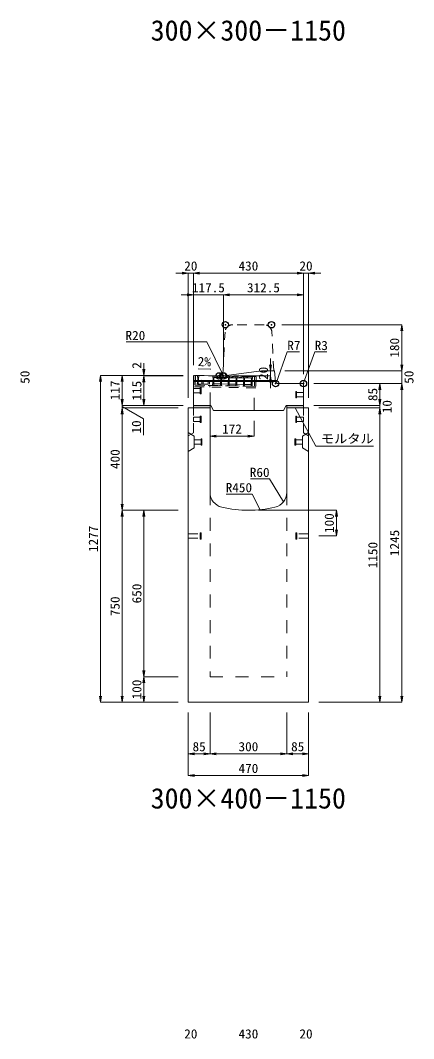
# Model space of a CAD drawing. Units: millimetres at full size. Extents: x -1809 to 57027, y -20349 to 17321.
# Drawn here: x 9009 to 10545, y -10110 to -6132 of the extents above; entities that cross this region are included whole.
import ezdxf
from ezdxf.enums import TextEntityAlignment as Align

# ---------------------------------------------------------------- set-up
doc = ezdxf.new("R2010")
doc.units = ezdxf.units.MM
doc.header["$LTSCALE"] = 50
doc.header["$PDMODE"] = 32
doc.header["$PDSIZE"] = 25
doc.linetypes.add('USER1', pattern=[2, 1, -1])
doc.linetypes.add('USER2', pattern=[1.35, 0.75, -0.6])
for name, color, linetype, lineweight in [('インサート', 3, 'USER2', 9), ('グレーチング', 7, 'USER2', 9), ('モルタル', 7, 'Continuous', 9), ('受枠', 3, 'USER2', 9), ('寸法線', 7, 'Continuous', 13), ('引出線', 4, 'Continuous', 13), ('本体', 2, 'Continuous', 13), ('目地', 132, 'Continuous', 9)]:
    doc.layers.add(name, color=color, linetype=linetype, lineweight=lineweight)
doc.layers.add('作業エリア', color=11, linetype='Continuous')
doc.layers.add('文字', color=7, linetype='Continuous')
doc.styles.add('ＭＳ 明朝', font='')
doc.styles.get('ＭＳ 明朝').set_extended_font_data('MS Mincho')

# ---------------------------------------------------------------- blocks, each defined once
blk = doc.blocks.new('open_arrow')
at = {"color": 0, "linetype": 'Continuous', "lineweight": -2}
blk.add_lwpolyline([(7.5, 1.25), (0, 0), (7.5, -1.25)], dxfattribs=at)

msp = doc.modelspace()

# ---------------------------------------------------------------- hatches: boundary and pattern name
at = {"layer": 'モルタル'}
for points in [[(9750, -7646.05), (9750, -7636.05), (9685, -7636.05), (9685, -7646.05)], [(10115, -7646.05), (10115, -7636.05), (10050, -7636.05), (10050, -7646.05)]]:
    msp.add_hatch(color=256, dxfattribs=at).paths.add_polyline_path(points)

# ---------------------------------------------------------------- linework, layer by layer
at = {"layer": 'インサート'}
for p, q in [((9685, -7570.55), (9712, -7570.55)), ((9685, -7570.55), (9685, -7587.55)), ((9685, -7587.55), (9712, -7587.55)), ((9715, -7566.55), (9712, -7566.55)), ((9712, -7566.55), (9712, -7591.55)), ((9712, -7591.55), (9715, -7591.55)), ((9715, -7591.55), (9715, -7566.55)), ((10085, -7581.55), (10088, -7581.55)), ((10085, -7606.55), (10085, -7581.55)), ((10088, -7581.55), (10088, -7606.55)), ((10115, -7585.55), (10088, -7585.55)), ((10115, -7585.55), (10115, -7602.55)), ((10088, -7606.55), (10085, -7606.55)), ((10115, -7602.55), (10088, -7602.55)), ((9685, -7682.55), (9712, -7682.55)), ((9685, -7682.55), (9685, -7699.55)), ((9685, -7699.55), (9712, -7699.55)), ((9715, -7678.55), (9712, -7678.55)), ((9712, -7678.55), (9712, -7703.55)), ((9712, -7703.55), (9715, -7703.55)), ((9715, -7703.55), (9715, -7678.55)), ((10085, -7678.55), (10088, -7678.55)), ((10085, -7703.55), (10085, -7678.55)), ((10088, -7703.55), (10085, -7703.55)), ((10088, -7678.55), (10088, -7703.55)), ((10115, -7682.55), (10088, -7682.55)), ((10115, -7699.55), (10088, -7699.55)), ((10115, -7682.55), (10115, -7699.55)), ((9688.2, -7770.55), (9715.2, -7770.55)), ((9688.2, -7770.55), (9688.2, -7787.55)), ((9688.2, -7787.55), (9715.2, -7787.55)), ((9718.2, -7766.55), (9715.2, -7766.55)), ((9715.2, -7766.55), (9715.2, -7791.55)), ((9715.2, -7791.55), (9718.2, -7791.55)), ((9718.2, -7791.55), (9718.2, -7766.55)), ((10081.8, -7766.55), (10084.8, -7766.55)), ((10081.8, -7791.55), (10081.8, -7766.55)), ((10084.8, -7791.55), (10081.8, -7791.55)), ((10084.8, -7766.55), (10084.8, -7791.55)), ((10111.8, -7770.55), (10084.8, -7770.55)), ((10111.8, -7787.55), (10084.8, -7787.55)), ((10111.8, -7770.55), (10111.8, -7787.55)), ((9665, -8137.55), (9711, -8137.55)), ((9665, -8154.55), (9665, -8137.55)), ((9665, -8154.55), (9711, -8154.55)), ((9711, -8158.55), (9711, -8133.55)), ((9711, -8133.55), (9715, -8133.55)), ((9715, -8158.55), (9715, -8133.55)), ((10085, -8133.55), (10089, -8133.55)), ((10085, -8133.55), (10085, -8158.55)), ((10089, -8133.55), (10089, -8158.55)), ((10135, -8137.55), (10089, -8137.55)), ((10135, -8154.55), (10089, -8154.55)), ((10135, -8137.55), (10135, -8154.55)), ((9715, -8158.55), (9711, -8158.55)), ((10089, -8158.55), (10085, -8158.55))]:
    msp.add_line(p, q, dxfattribs=at)
at = {"layer": 'グレーチング'}
for p, q in [((9700.24, -7557.37), (9700.36, -7551.37)), ((9915.19, -7561.67), (9700.24, -7557.37)), ((9700.36, -7551.37), (9701.38, -7550.39)), ((9701, -7519.37), (9700.88, -7525.37)), ((9700.88, -7525.37), (9701.86, -7526.39)), ((9915.95, -7523.67), (9701, -7519.37)), ((9701.86, -7526.39), (9701.38, -7550.39)), ((9704.86, -7526.45), (9704.38, -7550.45)), ((9705.36, -7551.47), (9704.38, -7550.45)), ((9705.88, -7525.47), (9704.86, -7526.45)), ((9705.24, -7557.47), (9705.36, -7551.47)), ((9705.33, -7552.97), (9760.31, -7554.07)), ((9706, -7519.47), (9705.88, -7525.47)), ((9718.12, -7538.22), (9717.82, -7553.22)), ((9718.12, -7538.22), (9748.12, -7538.82)), ((9723.12, -7538.32), (9722.82, -7553.32)), ((9743.12, -7538.72), (9742.82, -7553.72)), ((9748.12, -7538.82), (9747.82, -7553.82)), ((9760.22, -7558.57), (9760.34, -7552.57)), ((9760.34, -7552.57), (9761.36, -7551.59)), ((9760.98, -7520.57), (9760.86, -7526.57)), ((9760.86, -7526.57), (9761.84, -7527.59)), ((9761.84, -7527.59), (9761.36, -7551.59)), ((9764.84, -7527.65), (9764.36, -7551.65)), ((9764.36, -7551.65), (9791.36, -7552.19)), ((9765.34, -7552.67), (9764.36, -7551.65)), ((9765.86, -7526.67), (9764.84, -7527.65)), ((9765.22, -7558.67), (9765.34, -7552.67)), ((9765.98, -7520.67), (9765.86, -7526.67)), ((9765.86, -7526.67), (9790.98, -7521.17)), ((9765.86, -7526.67), (9790.86, -7527.17)), ((9790.22, -7559.17), (9790.34, -7553.17)), ((9790.34, -7553.17), (9791.36, -7552.19)), ((9790.98, -7521.17), (9790.86, -7527.17)), ((9790.86, -7527.17), (9791.84, -7528.19)), ((9791.84, -7528.19), (9791.36, -7552.19)), ((9794.84, -7528.25), (9794.36, -7552.25)), ((9795.34, -7553.27), (9794.36, -7552.25)), ((9794.36, -7552.25), (9821.35, -7552.79)), ((9795.86, -7527.27), (9794.84, -7528.25)), ((9795.22, -7559.27), (9795.34, -7553.27)), ((9795.98, -7521.27), (9795.86, -7527.27)), ((9795.86, -7527.27), (9820.97, -7521.77)), ((9795.86, -7527.27), (9820.85, -7527.77)), ((9820.21, -7559.77), (9820.33, -7553.77)), ((9820.33, -7553.77), (9821.35, -7552.79)), ((9820.97, -7521.77), (9820.85, -7527.77)), ((9820.85, -7527.77), (9821.83, -7528.79)), ((9821.83, -7528.79), (9821.35, -7552.79)), ((9824.83, -7528.85), (9824.35, -7552.85)), ((9825.33, -7553.87), (9824.35, -7552.85)), ((9824.35, -7552.85), (9851.35, -7553.39)), ((9825.85, -7527.87), (9824.83, -7528.85)), ((9825.21, -7559.87), (9825.33, -7553.87)), ((9825.97, -7521.87), (9825.85, -7527.87)), ((9825.85, -7527.87), (9850.97, -7522.37)), ((9825.85, -7527.87), (9850.85, -7528.37)), ((9850.21, -7560.37), (9850.33, -7554.37)), ((9850.33, -7554.37), (9851.35, -7553.39)), ((9850.97, -7522.37), (9850.85, -7528.37)), ((9850.85, -7528.37), (9851.83, -7529.39)), ((9851.83, -7529.39), (9851.35, -7553.39)), ((9854.83, -7529.45), (9854.35, -7553.45)), ((9855.33, -7554.47), (9854.35, -7553.45)), ((9854.35, -7553.45), (9881.34, -7553.99)), ((9855.85, -7528.47), (9854.83, -7529.45)), ((9855.21, -7560.47), (9855.33, -7554.47)), ((9855.97, -7522.47), (9855.85, -7528.47)), ((9855.85, -7528.47), (9880.96, -7522.97)), ((9855.85, -7528.47), (9880.84, -7528.97)), ((9880.2, -7560.97), (9880.32, -7554.97)), ((9880.32, -7554.97), (9881.34, -7553.99)), ((9880.96, -7522.97), (9880.84, -7528.97)), ((9880.84, -7528.97), (9881.82, -7529.99)), ((9881.82, -7529.99), (9881.34, -7553.99)), ((9884.82, -7530.05), (9884.34, -7554.05)), ((9885.32, -7555.07), (9884.34, -7554.05)), ((9884.34, -7554.05), (9911.33, -7554.59)), ((9885.84, -7529.07), (9884.82, -7530.05)), ((9885.2, -7561.07), (9885.32, -7555.07)), ((9885.96, -7523.07), (9885.84, -7529.07)), ((9885.84, -7529.07), (9910.95, -7523.57)), ((9885.84, -7529.07), (9910.83, -7529.57)), ((9910.19, -7561.57), (9910.31, -7555.57)), ((9910.31, -7555.57), (9911.33, -7554.59)), ((9910.95, -7523.57), (9910.83, -7529.57)), ((9910.83, -7529.57), (9911.81, -7530.59)), ((9911.81, -7530.59), (9911.33, -7554.59)), ((9914.81, -7530.65), (9914.33, -7554.65)), ((9915.31, -7555.67), (9914.33, -7554.65)), ((9915.83, -7529.67), (9914.81, -7530.65)), ((9915.19, -7561.67), (9915.31, -7555.67)), ((9915.95, -7523.67), (9915.83, -7529.67))]:
    msp.add_line(p, q, dxfattribs=at)
at = {"layer": 'モルタル'}
for points in [[(9685, -7636.05), (9750, -7636.05), (9750, -7646.05), (9685, -7646.05)], [(10050, -7636.05), (10115, -7636.05), (10115, -7646.05), (10050, -7646.05)]]:
    msp.add_lwpolyline(points, close=True, dxfattribs=at)
at = {"layer": '作業エリア'}
for p in [(9810, -7321.05), (9990, -7321.05), (9785, -7521.05), (9800, -7521.05), (9802.5, -7521.05), (10006.25, -7551.05), (10115, -7551.05)]:
    msp.add_point(p, dxfattribs=at)
at = {"layer": '受枠'}
for p, q in [((9687, -7519.09), (9686.12, -7563.08)), ((9929.95, -7523.95), (9687, -7519.09)), ((9693, -7519.21), (9692.24, -7557.21)), ((9692.24, -7557.21), (9929.19, -7561.95)), ((9923.95, -7523.83), (9923.19, -7561.83)), ((9929.95, -7523.95), (9929.07, -7567.94)), ((9929.07, -7567.94), (9686.12, -7563.08)), ((9749.23, -7558.35), (9749.11, -7564.34))]:
    msp.add_line(p, q, dxfattribs=at)
at = {"layer": '寸法線'}
for p, q in [((9733, -7119.38), (9617, -7119.38)), ((9665, -7606.03), (9665, -7119.38)), ((9685, -7119.38), (10115, -7119.38)), ((9685, -7479.03), (9685, -7119.38)), ((9685, -7479.03), (9685, -7119.38)), ((10067, -7119.38), (10183, -7119.38)), ((10115, -7511.03), (10115, -7119.38)), ((10115, -7511.03), (10115, -7119.38)), ((10135, -7606.03), (10135, -7119.38)), ((9850.5, -7204.38), (9637, -7204.38)), ((9685, -7479.03), (9685, -7204.38)), ((10115, -7204.38), (9802.5, -7204.38)), ((9802.5, -7481.03), (9802.5, -7204.38)), ((9802.5, -7481.03), (9802.5, -7204.38)), ((10115, -7514.03), (10115, -7204.38)), ((10030.02, -7321.05), (10498.78, -7321.05)), ((10498.78, -7501.05), (10498.78, -7321.05)), ((9492.06, -7471.05), (9492.06, -7569.05)), ((9986.36, -7569.05), (9986.36, -7453.05)), ((10498.78, -7453.05), (10498.78, -7599.05)), ((9986.36, -7501.05), (9990.52, -7501.05)), ((10042.52, -7501.05), (10498.78, -7501.05)), ((10042.52, -7501.05), (10498.78, -7501.05)), ((9322.06, -8796.05), (9322.06, -7519.05)), ((9644.98, -7519.05), (9322.06, -7519.05)), ((9407.06, -7519.05), (9407.06, -7636.05)), ((9644.98, -7519.05), (9407.06, -7519.05)), ((9644.98, -7519.05), (9492.06, -7519.05)), ((9644.98, -7521.05), (9492.06, -7521.05)), ((9492.06, -7521.05), (9492.06, -7636.05)), ((9644.98, -7521.05), (9492.06, -7521.05)), ((9842.52, -7521.05), (9986.36, -7521.05)), ((10155.02, -7551.05), (10498.78, -7551.05)), ((10155.02, -7551.05), (10413.78, -7551.05)), ((10155.02, -7551.05), (10498.78, -7551.05)), ((10413.78, -7551.05), (10413.78, -7636.05)), ((10498.78, -7551.05), (10498.78, -8796.05)), ((9407.06, -7588.05), (9407.06, -7694.05)), ((10413.78, -7588.05), (10413.78, -7694.05)), ((9644.98, -7636.05), (9407.06, -7636.05)), ((9644.98, -7636.05), (9407.06, -7636.05)), ((9644.98, -7636.05), (9492.06, -7636.05)), ((10155.02, -7636.05), (10413.78, -7636.05)), ((10155.02, -7636.05), (10413.78, -7636.05)), ((9407.06, -7641.05), (9490.47, -7688.34)), ((9624.98, -7646.05), (9407.06, -7646.05)), ((9407.06, -7646.05), (9407.06, -8046.05)), ((9624.98, -7646.05), (9407.06, -7646.05)), ((10175.02, -7646.05), (10413.78, -7646.05)), ((10175.02, -7646.05), (10413.78, -7646.05)), ((10413.78, -7646.05), (10413.78, -8796.05)), ((9490.47, -7688.34), (9490.47, -7752.41)), ((9922, -7696.07), (9922, -7756.28)), ((9750, -7756.28), (9922, -7756.28)), ((9624.98, -8046.05), (9407.06, -8046.05)), ((9407.06, -8796.05), (9407.06, -8046.05)), ((9624.98, -8046.05), (9407.06, -8046.05)), ((9492.06, -8046.05), (9492.06, -8696.05)), ((9624.98, -8046.05), (9492.06, -8046.05)), ((9940.02, -8046.05), (10243.78, -8046.05)), ((10243.78, -8046.05), (10243.78, -8146.05)), ((10175.02, -8146.05), (10243.78, -8146.05)), ((9624.98, -8696.05), (9492.06, -8696.05)), ((9492.06, -8696.05), (9492.06, -8796.05)), ((9624.98, -8696.05), (9492.06, -8696.05)), ((9624.98, -8796.05), (9322.06, -8796.05)), ((9624.98, -8796.05), (9407.06, -8796.05)), ((9624.98, -8796.05), (9492.06, -8796.05)), ((10175.02, -8796.05), (10413.78, -8796.05)), ((10175.02, -8796.05), (10498.78, -8796.05)), ((9665, -8836.07), (9665, -8997.21)), ((9665, -8836.07), (9665, -9082.21)), ((9750, -8836.07), (9750, -8997.21)), ((9750, -8836.07), (9750, -8997.21)), ((10050, -8836.07), (10050, -8997.21)), ((10050, -8836.07), (10050, -8997.21)), ((10135, -8836.07), (10135, -8997.21)), ((10135, -8836.07), (10135, -9082.21)), ((9665, -8997.21), (9750, -8997.21)), ((9750, -8997.21), (10050, -8997.21)), ((10050, -8997.21), (10135, -8997.21)), ((9665, -9082.21), (10135, -9082.21))]:
    msp.add_line(p, q, dxfattribs=at)
at = {"layer": '引出線'}
for points in [[(9802.5, -7521.01), (9737.16, -7388.31), (9557.16, -7388.31), (9422.49, -7388.31)], [(10007.98, -7549.19), (10051.78, -7427.12), (10099.71, -7427.12)], [(10114.12, -7551.93), (10158.9, -7427.12), (10206.63, -7427.12)], [(9752.93, -7494.47), (9704.19, -7493.5), (9752.93, -7494.47)], [(10082.5, -7646.05), (10163.13, -7795.08), (10389.05, -7795.08)], [(10037.07, -8012.74), (9982.66, -7922.84), (9907.98, -7922.84)], [(9946.44, -8043.65), (9914.22, -7982.51), (9813.21, -7982.51)]]:
    msp.add_lwpolyline(points, dxfattribs=at)
at = {"layer": '本体', "linetype": 'USER2'}
for p, q in [((9800.33, -7514.4), (9808.57, -7349.56)), ((9961.46, -7321.05), (9838.54, -7321.05)), ((9999, -7501.05), (9991.43, -7349.56))]:
    msp.add_line(p, q, dxfattribs=at)
at = {"layer": '本体'}
for p, q in [((9950.5, -7501.05), (9803.83, -7520.87)), ((10002.5, -7501.05), (9950.5, -7501.05)), ((10005.76, -7544.58), (10002.5, -7501.05)), ((9685, -7636.05), (9685, -7519.05)), ((9685, -7519.05), (9785, -7521.05)), ((9785, -7521.05), (9801.15, -7521.05)), ((10112, -7551.05), (10012.74, -7551.05)), ((10115, -7636.05), (10115, -7554.05)), ((9753, -7636.05), (9685, -7636.05)), ((9753, -7636.05), (9763, -7656.05)), ((10047, -7636.05), (10037, -7656.05)), ((10115, -7636.05), (10047, -7636.05)), ((9665, -7646.05), (9665, -8796.05)), ((9665, -7646.05), (9750, -7646.05)), ((9750, -7646.05), (9750, -7975.53)), ((10037, -7656.05), (9763, -7656.05)), ((10050, -7646.05), (10050, -7975.53)), ((10050, -7646.05), (10135, -7646.05)), ((10135, -7646.05), (10135, -8796.05)), ((9665, -8796.05), (10135, -8796.05))]:
    msp.add_line(p, q, dxfattribs=at)
at = {"layer": '本体', "linetype": 'USER1'}
for p, q in [((9750, -7636.05), (9750, -7558.36)), ((9922, -7656.05), (9922, -7561.8))]:
    msp.add_line(p, q, dxfattribs=at)
at = {"layer": '本体', "linetype": 'USER2', "lineweight": 9}
for p, q in [((9685, -7743.05), (9685, -7646.05)), ((10115, -7743.05), (10115, -7646.05)), ((9665, -7755.55), (9685, -7743.05)), ((10135, -7755.55), (10115, -7743.05))]:
    msp.add_line(p, q, dxfattribs=at)
at = {"layer": '本体', "lineweight": 9}
for p, q in [((9665, -7742.05), (9688.2, -7756.55)), ((9688.2, -7756.55), (9688.2, -7801.55)), ((10134.58, -7742.31), (10111.8, -7756.55)), ((10111.8, -7756.55), (10111.8, -7801.55)), ((9688.2, -7801.55), (9665, -7816.05)), ((10111.8, -7801.55), (10135, -7816.05))]:
    msp.add_line(p, q, dxfattribs=at)
at = {"layer": '本体', "linetype": 'USER1', "lineweight": 15}
for p, q in [((9750, -7975.53), (9750, -8696.05)), ((10050, -7975.53), (10050, -8696.05)), ((9750, -8696.05), (10050, -8696.05))]:
    msp.add_line(p, q, dxfattribs=at)
at = {"layer": '本体', "linetype": 'USER2'}
for centre, radius, start, end in [((9838.54, -7351.05), 30, 90, 177.13759), ((9961.46, -7351.05), 30, 2.86241, 90), ((9793.34, -7514.05), 7, 270, 357.13759)]:
    msp.add_arc(centre, radius, start, end, dxfattribs=at)
at = {"layer": '本体'}
for centre, radius, start, end in [((9801.15, -7501.05), 20, 270, 277.69605), ((10012.74, -7544.05), 7, 184.28915, 270), ((10112, -7554.05), 3, 0, 90), ((9810, -7975.53), 60, 180, 256.65764), ((9990, -7975.53), 60, 283.34236, 0), ((9900, -7596.05), 450, 256.65764, 283.34236)]:
    msp.add_arc(centre, radius, start, end, dxfattribs=at)
at = {"layer": '目地'}
for p, q in [((9685, -7539.05), (10005.35, -7539.05)), ((9685, -7543.05), (10005.65, -7543.05))]:
    msp.add_line(p, q, dxfattribs=at)

# ---------------------------------------------------------------- block references
at = {"layer": '寸法線', "xscale": 3.2, "yscale": 3.2}
for p, rotation in [((9665, -7119.38), 180), ((10115, -7119.38), 180), ((10115, -7119.38), 180), ((9685, -7204.38), 180), ((10115, -7204.38), 180), ((10498.78, -7321.05), 270), ((9986.36, -7501.05), 90), ((10498.78, -7501.05), 90), ((10498.78, -7501.05), 90), ((9492.06, -7519.05), 90), ((9322.06, -7519.05), 270), ((9407.06, -7519.05), 270), ((9492.06, -7521.05), 270), ((9492.06, -7521.05), 270), ((9986.36, -7521.05), 270), ((10413.78, -7551.05), 270), ((10498.78, -7551.05), 270), ((10498.78, -7551.05), 270), ((9407.06, -7636.05), 90), ((9407.06, -7636.05), 90), ((9492.06, -7636.05), 90), ((10413.78, -7636.05), 90), ((10413.78, -7636.05), 90), ((9407.06, -7646.05), 270), ((9407.06, -7646.05), 270), ((10413.78, -7646.05), 270), ((10413.78, -7646.05), 270), ((9922, -7756.28), 180), ((9407.06, -8046.05), 90), ((9407.06, -8046.05), 270), ((9492.06, -8046.05), 270), ((10243.78, -8046.05), 270), ((10243.78, -8146.05), 90), ((9492.06, -8696.05), 90), ((9492.06, -8696.05), 270), ((9322.06, -8796.05), 90), ((9407.06, -8796.05), 90), ((9492.06, -8796.05), 90), ((10413.78, -8796.05), 90), ((10498.78, -8796.05), 90), ((9750, -8997.21), 180), ((10050, -8997.21), 180), ((10135, -8997.21), 180), ((10135, -9082.21), 180)]:
    msp.add_blockref('open_arrow', p, dxfattribs=dict(at, rotation=rotation))
for p in [(9685, -7119.38), (9685, -7119.38), (10135, -7119.38), (9802.5, -7204.38), (9802.5, -7204.38), (9750, -7756.28), (9665, -8997.21), (9750, -8997.21), (10050, -8997.21), (9665, -9082.21)]:
    msp.add_blockref('open_arrow', p, dxfattribs=at)
at = {"layer": '引出線', "xscale": 0.0533, "yscale": 0.0533}
for p, rotation in [((9752.93, -7494.47), 178.9), ((9802.5, -7521.01), 116.2), ((10007.98, -7549.19), 70.3), ((10114.12, -7551.93), 70.3), ((10082.5, -7646.05), 298.4), ((10037.07, -8012.74), 121.2), ((9946.44, -8043.65), 117.8)]:
    msp.add_blockref('open_arrow', p, dxfattribs=dict(at, rotation=rotation))

# ---------------------------------------------------------------- texts
at = {"layer": '寸法線', "style": 'ＭＳ 明朝', "width": 1.05}
for s, p in [('20', (9675, -7091.36)), ('430', (9900, -7091.36)), ('20', (10125, -7091.36)), ('117.5', (9743.75, -7176.36)), ('312.5', (9958.75, -7176.36)), ('172', (9836, -7728.26)), ('85', (9707.5, -8969.19)), ('300', (9900, -8969.19)), ('85', (10092.5, -8969.19)), ('470', (9900, -9054.19)), ('20', (9675, -10091.36)), ('430', (9900, -10091.36)), ('20', (10125, -10091.36))]:
    msp.add_text(s, height=36.03, dxfattribs=at).set_placement(p, align=Align.MIDDLE_CENTER)
for s, p in [('180', (10470.76, -7411.05)), ('2', (9464.06, -7480.2)), ('50', (9026.8, -7526.05)), ('20', (9958.34, -7511.05)), ('50', (10526.8, -7526.05)), ('117', (9379.04, -7577.55)), ('115', (9464.04, -7578.55)), ('85', (10385.76, -7593.55)), ('10', (10441.8, -7641.05)), ('10', (9462.45, -7720.38)), ('400', (9379.04, -7846.05)), ('100', (10215.76, -8096.05)), ('1277', (9294.04, -8157.55)), ('1245', (10470.76, -8173.55)), ('1150', (10385.76, -8221.05)), ('650', (9464.04, -8371.05)), ('750', (9379.04, -8421.05)), ('100', (9464.04, -8746.05))]:
    msp.add_text(s, height=36.03, rotation=90, dxfattribs=at).set_placement(p, align=Align.MIDDLE_CENTER)
at = {"layer": '引出線', "style": 'ＭＳ 明朝', "width": 1.05}
for s, p in [('R20', (9497.16, -7345.11)), ('R60', (9982.66, -7879.64)), ('R450', (9914.22, -7939.31))]:
    msp.add_text(s, height=36.03, dxfattribs=at).set_placement(p, align=Align.TOP_RIGHT)
for s, p in [('R7', (10051.78, -7383.92)), ('R3', (10158.9, -7383.92)), ('モルタル', (10183.13, -7747.97))]:
    msp.add_text(s, height=36.03, dxfattribs=at).set_placement(p, align=Align.TOP_LEFT)
msp.add_text('2%', height=36.03, rotation=358.854, dxfattribs=at).set_placement((9753.87, -7447.58), align=Align.TOP_RIGHT)
at = {"layer": '文字', "style": 'ＭＳ 明朝'}
for s, p in [('300×300－1150', (9899.52, -6171.03)), ('300×400－1150', (9899.52, -9171.03))]:
    msp.add_text(s, height=80.06, dxfattribs=at).set_placement(p, align=Align.MIDDLE_CENTER)

doc.saveas('drawing.dxf')
